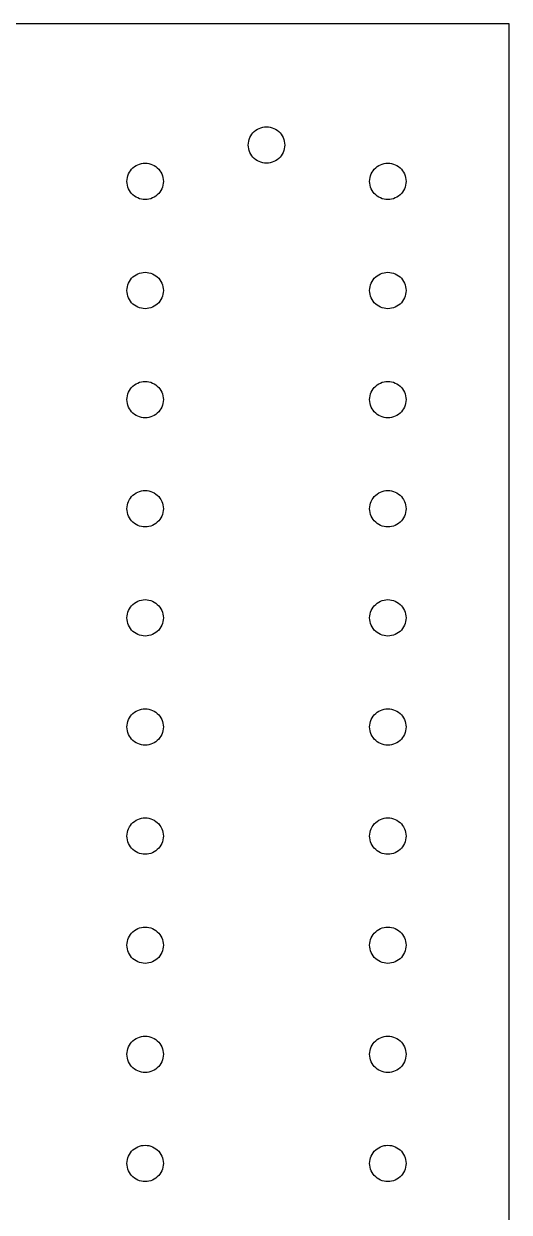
# Model space of a CAD drawing. Header units: metres. Extents: x -90 to 756, y -90 to 295.
# Drawn here: x 0 to 20, y 245.99 to 295 of the extents above; entities that cross this region are included whole.
import ezdxf

# ---------------------------------------------------------------- set-up
doc = ezdxf.new("R2010")
doc.units = ezdxf.units.M

msp = doc.modelspace()

# ---------------------------------------------------------------- linework, layer by layer
for p, q in [((20, 295), (-20, 295)), ((20, 225), (20, 295)), ((9.55916, 290.607), (9.625, 290.65)), ((9.625, 290.65), (9.69495, 290.685)), ((9.69495, 290.685), (9.76823, 290.713)), ((9.76823, 290.713), (9.84406, 290.734)), ((9.84406, 290.734), (9.9216, 290.746)), ((9.9216, 290.746), (10, 290.75)), ((10, 290.75), (10.0784, 290.746)), ((10.0784, 290.746), (10.1559, 290.734)), ((10.1559, 290.734), (10.2318, 290.713)), ((10.2318, 290.713), (10.305, 290.685)), ((10.305, 290.685), (10.375, 290.65)), ((10.375, 290.65), (10.4408, 290.607)), ((9.2541, 290.078), (9.26639, 290.156)), ((9.26639, 290.156), (9.2867, 290.232)), ((9.2867, 290.232), (9.31483, 290.305)), ((9.31483, 290.305), (9.35048, 290.375)), ((9.35048, 290.375), (9.39323, 290.441)), ((9.39323, 290.441), (9.44263, 290.502)), ((9.44263, 290.502), (9.49814, 290.557)), ((9.49814, 290.557), (9.55916, 290.607)), ((10.4408, 290.607), (10.5018, 290.557)), ((10.5018, 290.557), (10.5574, 290.502)), ((10.5574, 290.502), (10.6068, 290.441)), ((10.6068, 290.441), (10.6495, 290.375)), ((10.6495, 290.375), (10.6852, 290.305)), ((10.6852, 290.305), (10.7133, 290.232)), ((10.7133, 290.232), (10.7336, 290.156)), ((10.7336, 290.156), (10.7459, 290.078)), ((9.25, 290), (9.2541, 290.078)), ((9.2541, 289.922), (9.25, 290)), ((9.26639, 289.844), (9.2541, 289.922)), ((9.2867, 289.768), (9.26639, 289.844)), ((9.31483, 289.695), (9.2867, 289.768)), ((9.35048, 289.625), (9.31483, 289.695)), ((10.6852, 289.695), (10.6495, 289.625)), ((10.7133, 289.768), (10.6852, 289.695)), ((10.7336, 289.844), (10.7133, 289.768)), ((10.7459, 289.922), (10.7336, 289.844)), ((10.7459, 290.078), (10.75, 290)), ((10.75, 290), (10.7459, 289.922)), ((4.625, 289.15), (4.69495, 289.185)), ((4.69495, 289.185), (4.76823, 289.213)), ((4.76823, 289.213), (4.84406, 289.234)), ((4.84406, 289.234), (4.9216, 289.246)), ((4.9216, 289.246), (5, 289.25)), ((5, 289.25), (5.07838, 289.246)), ((5.07838, 289.246), (5.15593, 289.234)), ((5.15593, 289.234), (5.23175, 289.213)), ((5.23175, 289.213), (5.30504, 289.185)), ((5.30504, 289.185), (5.375, 289.15)), ((9.39323, 289.559), (9.35048, 289.625)), ((9.44263, 289.498), (9.39323, 289.559)), ((9.49814, 289.443), (9.44263, 289.498)), ((9.55916, 289.393), (9.49814, 289.443)), ((9.625, 289.35), (9.55916, 289.393)), ((9.69495, 289.315), (9.625, 289.35)), ((9.76823, 289.287), (9.69495, 289.315)), ((9.84406, 289.266), (9.76823, 289.287)), ((9.9216, 289.254), (9.84406, 289.266)), ((10, 289.25), (9.9216, 289.254)), ((10.0784, 289.254), (10, 289.25)), ((10.1559, 289.266), (10.0784, 289.254)), ((10.2318, 289.287), (10.1559, 289.266)), ((10.305, 289.315), (10.2318, 289.287)), ((10.375, 289.35), (10.305, 289.315)), ((10.4408, 289.393), (10.375, 289.35)), ((10.5018, 289.443), (10.4408, 289.393)), ((10.5574, 289.498), (10.5018, 289.443)), ((10.6068, 289.559), (10.5574, 289.498)), ((10.6495, 289.625), (10.6068, 289.559)), ((14.625, 289.15), (14.6949, 289.185)), ((14.6949, 289.185), (14.7682, 289.213)), ((14.7682, 289.213), (14.8441, 289.234)), ((14.8441, 289.234), (14.9216, 289.246)), ((14.9216, 289.246), (15, 289.25)), ((15, 289.25), (15.0784, 289.246)), ((15.0784, 289.246), (15.1559, 289.234)), ((15.1559, 289.234), (15.2318, 289.213)), ((15.2318, 289.213), (15.305, 289.185)), ((15.305, 289.185), (15.375, 289.15)), ((4.26639, 288.656), (4.2867, 288.732)), ((4.2867, 288.732), (4.31483, 288.805)), ((4.31483, 288.805), (4.35048, 288.875)), ((4.35048, 288.875), (4.39323, 288.941)), ((4.39323, 288.941), (4.44263, 289.002)), ((4.44263, 289.002), (4.49814, 289.057)), ((4.49814, 289.057), (4.55916, 289.107)), ((4.55916, 289.107), (4.625, 289.15)), ((5.375, 289.15), (5.44083, 289.107)), ((5.44083, 289.107), (5.50185, 289.057)), ((5.50185, 289.057), (5.55736, 289.002)), ((5.55736, 289.002), (5.60675, 288.941)), ((5.60675, 288.941), (5.64951, 288.875)), ((5.64951, 288.875), (5.68515, 288.805)), ((5.68515, 288.805), (5.71329, 288.732)), ((5.71329, 288.732), (5.7336, 288.656)), ((14.2664, 288.656), (14.2867, 288.732)), ((14.2867, 288.732), (14.3148, 288.805)), ((14.3148, 288.805), (14.3505, 288.875)), ((14.3505, 288.875), (14.3932, 288.941)), ((14.3932, 288.941), (14.4426, 289.002)), ((14.4426, 289.002), (14.4981, 289.057)), ((14.4981, 289.057), (14.5592, 289.107)), ((14.5592, 289.107), (14.625, 289.15)), ((15.375, 289.15), (15.4408, 289.107)), ((15.4408, 289.107), (15.5018, 289.057)), ((15.5018, 289.057), (15.5574, 289.002)), ((15.5574, 289.002), (15.6068, 288.941)), ((15.6068, 288.941), (15.6495, 288.875)), ((15.6495, 288.875), (15.6852, 288.805)), ((15.6852, 288.805), (15.7133, 288.732)), ((15.7133, 288.732), (15.7336, 288.656)), ((4.25, 288.5), (4.2541, 288.578)), ((4.2541, 288.422), (4.25, 288.5)), ((4.2541, 288.578), (4.26639, 288.656)), ((4.26639, 288.344), (4.2541, 288.422)), ((4.2867, 288.268), (4.26639, 288.344)), ((4.31483, 288.195), (4.2867, 288.268)), ((4.35048, 288.125), (4.31483, 288.195)), ((5.68515, 288.195), (5.64951, 288.125)), ((5.71329, 288.268), (5.68515, 288.195)), ((5.7336, 288.344), (5.71329, 288.268)), ((5.7336, 288.656), (5.74588, 288.578)), ((5.74588, 288.422), (5.7336, 288.344)), ((5.74588, 288.578), (5.75, 288.5)), ((5.75, 288.5), (5.74588, 288.422)), ((14.25, 288.5), (14.2541, 288.578)), ((14.2541, 288.422), (14.25, 288.5)), ((14.2541, 288.578), (14.2664, 288.656)), ((14.2664, 288.344), (14.2541, 288.422)), ((14.2867, 288.268), (14.2664, 288.344)), ((14.3148, 288.195), (14.2867, 288.268)), ((14.3505, 288.125), (14.3148, 288.195)), ((15.6852, 288.195), (15.6495, 288.125)), ((15.7133, 288.268), (15.6852, 288.195)), ((15.7336, 288.344), (15.7133, 288.268)), ((15.7336, 288.656), (15.7459, 288.578)), ((15.7459, 288.422), (15.7336, 288.344)), ((15.7459, 288.578), (15.75, 288.5)), ((15.75, 288.5), (15.7459, 288.422)), ((4.39323, 288.059), (4.35048, 288.125)), ((4.44263, 287.998), (4.39323, 288.059)), ((4.49814, 287.943), (4.44263, 287.998)), ((4.55916, 287.893), (4.49814, 287.943)), ((4.625, 287.85), (4.55916, 287.893)), ((4.69495, 287.815), (4.625, 287.85)), ((4.76823, 287.787), (4.69495, 287.815)), ((4.84406, 287.766), (4.76823, 287.787)), ((4.9216, 287.754), (4.84406, 287.766)), ((5, 287.75), (4.9216, 287.754)), ((5.07838, 287.754), (5, 287.75)), ((5.15593, 287.766), (5.07838, 287.754)), ((5.23175, 287.787), (5.15593, 287.766)), ((5.30504, 287.815), (5.23175, 287.787)), ((5.375, 287.85), (5.30504, 287.815)), ((5.44083, 287.893), (5.375, 287.85)), ((5.50185, 287.943), (5.44083, 287.893)), ((5.55736, 287.998), (5.50185, 287.943)), ((5.60675, 288.059), (5.55736, 287.998)), ((5.64951, 288.125), (5.60675, 288.059)), ((14.3932, 288.059), (14.3505, 288.125)), ((14.4426, 287.998), (14.3932, 288.059)), ((14.4981, 287.943), (14.4426, 287.998)), ((14.5592, 287.893), (14.4981, 287.943)), ((14.625, 287.85), (14.5592, 287.893)), ((14.6949, 287.815), (14.625, 287.85)), ((14.7682, 287.787), (14.6949, 287.815)), ((14.8441, 287.766), (14.7682, 287.787)), ((14.9216, 287.754), (14.8441, 287.766)), ((15, 287.75), (14.9216, 287.754)), ((15.0784, 287.754), (15, 287.75)), ((15.1559, 287.766), (15.0784, 287.754)), ((15.2318, 287.787), (15.1559, 287.766)), ((15.305, 287.815), (15.2318, 287.787)), ((15.375, 287.85), (15.305, 287.815)), ((15.4408, 287.893), (15.375, 287.85)), ((15.5018, 287.943), (15.4408, 287.893)), ((15.5574, 287.998), (15.5018, 287.943)), ((15.6068, 288.059), (15.5574, 287.998)), ((15.6495, 288.125), (15.6068, 288.059)), ((4.2867, 284.232), (4.31483, 284.305)), ((4.31483, 284.305), (4.35048, 284.375)), ((4.35048, 284.375), (4.39323, 284.441)), ((4.39323, 284.441), (4.44263, 284.502)), ((4.44263, 284.502), (4.49814, 284.557)), ((4.49814, 284.557), (4.55916, 284.607)), ((4.55916, 284.607), (4.625, 284.65)), ((4.625, 284.65), (4.69495, 284.685)), ((4.69495, 284.685), (4.76823, 284.713)), ((4.76823, 284.713), (4.84406, 284.734)), ((4.84406, 284.734), (4.9216, 284.746)), ((4.9216, 284.746), (5, 284.75)), ((5, 284.75), (5.07838, 284.746)), ((5.07838, 284.746), (5.15593, 284.734)), ((5.15593, 284.734), (5.23175, 284.713)), ((5.23175, 284.713), (5.30504, 284.685)), ((5.30504, 284.685), (5.375, 284.65)), ((5.375, 284.65), (5.44083, 284.607)), ((5.44083, 284.607), (5.50185, 284.557)), ((5.50185, 284.557), (5.55736, 284.502)), ((5.55736, 284.502), (5.60675, 284.441)), ((5.60675, 284.441), (5.64951, 284.375)), ((5.64951, 284.375), (5.68515, 284.305)), ((5.68515, 284.305), (5.71329, 284.232)), ((14.2867, 284.232), (14.3148, 284.305)), ((14.3148, 284.305), (14.3505, 284.375)), ((14.3505, 284.375), (14.3932, 284.441)), ((14.3932, 284.441), (14.4426, 284.502)), ((14.4426, 284.502), (14.4981, 284.557)), ((14.4981, 284.557), (14.5592, 284.607)), ((14.5592, 284.607), (14.625, 284.65)), ((14.625, 284.65), (14.6949, 284.685)), ((14.6949, 284.685), (14.7682, 284.713)), ((14.7682, 284.713), (14.8441, 284.734)), ((14.8441, 284.734), (14.9216, 284.746)), ((14.9216, 284.746), (15, 284.75)), ((15, 284.75), (15.0784, 284.746)), ((15.0784, 284.746), (15.1559, 284.734)), ((15.1559, 284.734), (15.2318, 284.713)), ((15.2318, 284.713), (15.305, 284.685)), ((15.305, 284.685), (15.375, 284.65)), ((15.375, 284.65), (15.4408, 284.607)), ((15.4408, 284.607), (15.5018, 284.557)), ((15.5018, 284.557), (15.5574, 284.502)), ((15.5574, 284.502), (15.6068, 284.441)), ((15.6068, 284.441), (15.6495, 284.375)), ((15.6495, 284.375), (15.6852, 284.305)), ((15.6852, 284.305), (15.7133, 284.232)), ((4.25, 284), (4.2541, 284.078)), ((4.2541, 283.922), (4.25, 284)), ((4.2541, 284.078), (4.26639, 284.156)), ((4.26639, 283.844), (4.2541, 283.922)), ((4.26639, 284.156), (4.2867, 284.232)), ((4.2867, 283.768), (4.26639, 283.844)), ((5.71329, 284.232), (5.7336, 284.156)), ((5.7336, 283.844), (5.71329, 283.768)), ((5.7336, 284.156), (5.74588, 284.078)), ((5.74588, 283.922), (5.7336, 283.844)), ((5.74588, 284.078), (5.75, 284)), ((5.75, 284), (5.74588, 283.922)), ((14.25, 284), (14.2541, 284.078)), ((14.2541, 283.922), (14.25, 284)), ((14.2541, 284.078), (14.2664, 284.156)), ((14.2664, 283.844), (14.2541, 283.922)), ((14.2664, 284.156), (14.2867, 284.232)), ((14.2867, 283.768), (14.2664, 283.844)), ((15.7133, 284.232), (15.7336, 284.156)), ((15.7336, 283.844), (15.7133, 283.768)), ((15.7336, 284.156), (15.7459, 284.078)), ((15.7459, 283.922), (15.7336, 283.844)), ((15.7459, 284.078), (15.75, 284)), ((15.75, 284), (15.7459, 283.922)), ((4.31483, 283.695), (4.2867, 283.768)), ((4.35048, 283.625), (4.31483, 283.695)), ((4.39323, 283.559), (4.35048, 283.625)), ((4.44263, 283.498), (4.39323, 283.559)), ((4.49814, 283.443), (4.44263, 283.498)), ((4.55916, 283.393), (4.49814, 283.443)), ((4.625, 283.35), (4.55916, 283.393)), ((4.69495, 283.315), (4.625, 283.35)), ((4.76823, 283.287), (4.69495, 283.315)), ((5.30504, 283.315), (5.23175, 283.287)), ((5.375, 283.35), (5.30504, 283.315)), ((5.44083, 283.393), (5.375, 283.35)), ((5.50185, 283.443), (5.44083, 283.393)), ((5.55736, 283.498), (5.50185, 283.443)), ((5.60675, 283.559), (5.55736, 283.498)), ((5.64951, 283.625), (5.60675, 283.559)), ((5.68515, 283.695), (5.64951, 283.625)), ((5.71329, 283.768), (5.68515, 283.695)), ((14.3148, 283.695), (14.2867, 283.768)), ((14.3505, 283.625), (14.3148, 283.695)), ((14.3932, 283.559), (14.3505, 283.625)), ((14.4426, 283.498), (14.3932, 283.559)), ((14.4981, 283.443), (14.4426, 283.498)), ((14.5592, 283.393), (14.4981, 283.443)), ((14.625, 283.35), (14.5592, 283.393)), ((14.6949, 283.315), (14.625, 283.35)), ((14.7682, 283.287), (14.6949, 283.315)), ((15.305, 283.315), (15.2318, 283.287)), ((15.375, 283.35), (15.305, 283.315)), ((15.4408, 283.393), (15.375, 283.35)), ((15.5018, 283.443), (15.4408, 283.393)), ((15.5574, 283.498), (15.5018, 283.443)), ((15.6068, 283.559), (15.5574, 283.498)), ((15.6495, 283.625), (15.6068, 283.559)), ((15.6852, 283.695), (15.6495, 283.625)), ((15.7133, 283.768), (15.6852, 283.695)), ((4.84406, 283.266), (4.76823, 283.287)), ((4.9216, 283.254), (4.84406, 283.266)), ((5, 283.25), (4.9216, 283.254)), ((5.07838, 283.254), (5, 283.25)), ((5.15593, 283.266), (5.07838, 283.254)), ((5.23175, 283.287), (5.15593, 283.266)), ((14.8441, 283.266), (14.7682, 283.287)), ((14.9216, 283.254), (14.8441, 283.266)), ((15, 283.25), (14.9216, 283.254)), ((15.0784, 283.254), (15, 283.25)), ((15.1559, 283.266), (15.0784, 283.254)), ((15.2318, 283.287), (15.1559, 283.266)), ((4.31483, 279.805), (4.35048, 279.875)), ((4.35048, 279.875), (4.39323, 279.941)), ((4.39323, 279.941), (4.44263, 280.002)), ((4.44263, 280.002), (4.49814, 280.057)), ((4.49814, 280.057), (4.55916, 280.107)), ((4.55916, 280.107), (4.625, 280.15)), ((4.625, 280.15), (4.69495, 280.185)), ((4.69495, 280.185), (4.76823, 280.213)), ((4.76823, 280.213), (4.84406, 280.234)), ((4.84406, 280.234), (4.9216, 280.246)), ((4.9216, 280.246), (5, 280.25)), ((5, 280.25), (5.07838, 280.246)), ((5.07838, 280.246), (5.15593, 280.234)), ((5.15593, 280.234), (5.23175, 280.213)), ((5.23175, 280.213), (5.30504, 280.185)), ((5.30504, 280.185), (5.375, 280.15)), ((5.375, 280.15), (5.44083, 280.107)), ((5.44083, 280.107), (5.50185, 280.057)), ((5.50185, 280.057), (5.55736, 280.002)), ((5.55736, 280.002), (5.60675, 279.941)), ((5.60675, 279.941), (5.64951, 279.875)), ((5.64951, 279.875), (5.68515, 279.805)), ((14.3148, 279.805), (14.3505, 279.875)), ((14.3505, 279.875), (14.3932, 279.941)), ((14.3932, 279.941), (14.4426, 280.002)), ((14.4426, 280.002), (14.4981, 280.057)), ((14.4981, 280.057), (14.5592, 280.107)), ((14.5592, 280.107), (14.625, 280.15)), ((14.625, 280.15), (14.6949, 280.185)), ((14.6949, 280.185), (14.7682, 280.213)), ((14.7682, 280.213), (14.8441, 280.234)), ((14.8441, 280.234), (14.9216, 280.246)), ((14.9216, 280.246), (15, 280.25)), ((15, 280.25), (15.0784, 280.246)), ((15.0784, 280.246), (15.1559, 280.234)), ((15.1559, 280.234), (15.2318, 280.213)), ((15.2318, 280.213), (15.305, 280.185)), ((15.305, 280.185), (15.375, 280.15)), ((15.375, 280.15), (15.4408, 280.107)), ((15.4408, 280.107), (15.5018, 280.057)), ((15.5018, 280.057), (15.5574, 280.002)), ((15.5574, 280.002), (15.6068, 279.941)), ((15.6068, 279.941), (15.6495, 279.875)), ((15.6495, 279.875), (15.6852, 279.805)), ((4.25, 279.5), (4.2541, 279.578)), ((4.2541, 279.422), (4.25, 279.5)), ((4.2541, 279.578), (4.26639, 279.656)), ((4.26639, 279.344), (4.2541, 279.422)), ((4.26639, 279.656), (4.2867, 279.732)), ((4.2867, 279.732), (4.31483, 279.805)), ((5.68515, 279.805), (5.71329, 279.732)), ((5.71329, 279.732), (5.7336, 279.656)), ((5.7336, 279.656), (5.74588, 279.578)), ((5.74588, 279.422), (5.7336, 279.344)), ((5.74588, 279.578), (5.75, 279.5)), ((5.75, 279.5), (5.74588, 279.422)), ((14.25, 279.5), (14.2541, 279.578)), ((14.2541, 279.422), (14.25, 279.5)), ((14.2541, 279.578), (14.2664, 279.656)), ((14.2664, 279.344), (14.2541, 279.422)), ((14.2664, 279.656), (14.2867, 279.732)), ((14.2867, 279.732), (14.3148, 279.805)), ((15.6852, 279.805), (15.7133, 279.732)), ((15.7133, 279.732), (15.7336, 279.656)), ((15.7336, 279.656), (15.7459, 279.578)), ((15.7459, 279.422), (15.7336, 279.344)), ((15.7459, 279.578), (15.75, 279.5)), ((15.75, 279.5), (15.7459, 279.422)), ((4.2867, 279.268), (4.26639, 279.344)), ((4.31483, 279.195), (4.2867, 279.268)), ((4.35048, 279.125), (4.31483, 279.195)), ((4.39323, 279.059), (4.35048, 279.125)), ((4.44263, 278.998), (4.39323, 279.059)), ((4.49814, 278.943), (4.44263, 278.998)), ((4.55916, 278.893), (4.49814, 278.943)), ((4.625, 278.85), (4.55916, 278.893)), ((5.44083, 278.893), (5.375, 278.85)), ((5.50185, 278.943), (5.44083, 278.893)), ((5.55736, 278.998), (5.50185, 278.943)), ((5.60675, 279.059), (5.55736, 278.998)), ((5.64951, 279.125), (5.60675, 279.059)), ((5.68515, 279.195), (5.64951, 279.125)), ((5.71329, 279.268), (5.68515, 279.195)), ((5.7336, 279.344), (5.71329, 279.268)), ((14.2867, 279.268), (14.2664, 279.344)), ((14.3148, 279.195), (14.2867, 279.268)), ((14.3505, 279.125), (14.3148, 279.195)), ((14.3932, 279.059), (14.3505, 279.125)), ((14.4426, 278.998), (14.3932, 279.059)), ((14.4981, 278.943), (14.4426, 278.998)), ((14.5592, 278.893), (14.4981, 278.943)), ((14.625, 278.85), (14.5592, 278.893)), ((15.4408, 278.893), (15.375, 278.85)), ((15.5018, 278.943), (15.4408, 278.893)), ((15.5574, 278.998), (15.5018, 278.943)), ((15.6068, 279.059), (15.5574, 278.998)), ((15.6495, 279.125), (15.6068, 279.059)), ((15.6852, 279.195), (15.6495, 279.125)), ((15.7133, 279.268), (15.6852, 279.195)), ((15.7336, 279.344), (15.7133, 279.268)), ((4.69495, 278.815), (4.625, 278.85)), ((4.76823, 278.787), (4.69495, 278.815)), ((4.84406, 278.766), (4.76823, 278.787)), ((4.9216, 278.754), (4.84406, 278.766)), ((5, 278.75), (4.9216, 278.754)), ((5.07838, 278.754), (5, 278.75)), ((5.15593, 278.766), (5.07838, 278.754)), ((5.23175, 278.787), (5.15593, 278.766)), ((5.30504, 278.815), (5.23175, 278.787)), ((5.375, 278.85), (5.30504, 278.815)), ((14.6949, 278.815), (14.625, 278.85)), ((14.7682, 278.787), (14.6949, 278.815)), ((14.8441, 278.766), (14.7682, 278.787)), ((14.9216, 278.754), (14.8441, 278.766)), ((15, 278.75), (14.9216, 278.754)), ((15.0784, 278.754), (15, 278.75)), ((15.1559, 278.766), (15.0784, 278.754)), ((15.2318, 278.787), (15.1559, 278.766)), ((15.305, 278.815), (15.2318, 278.787)), ((15.375, 278.85), (15.305, 278.815)), ((4.39323, 275.441), (4.44263, 275.502)), ((4.44263, 275.502), (4.49814, 275.557)), ((4.49814, 275.557), (4.55916, 275.607)), ((4.55916, 275.607), (4.625, 275.65)), ((4.625, 275.65), (4.69495, 275.685)), ((4.69495, 275.685), (4.76823, 275.713)), ((4.76823, 275.713), (4.84406, 275.734)), ((4.84406, 275.734), (4.9216, 275.746)), ((4.9216, 275.746), (5, 275.75)), ((5, 275.75), (5.07838, 275.746)), ((5.07838, 275.746), (5.15593, 275.734)), ((5.15593, 275.734), (5.23175, 275.713)), ((5.23175, 275.713), (5.30504, 275.685)), ((5.30504, 275.685), (5.375, 275.65)), ((5.375, 275.65), (5.44083, 275.607)), ((5.44083, 275.607), (5.50185, 275.557)), ((5.50185, 275.557), (5.55736, 275.502)), ((5.55736, 275.502), (5.60675, 275.441)), ((14.3932, 275.441), (14.4426, 275.502)), ((14.4426, 275.502), (14.4981, 275.557)), ((14.4981, 275.557), (14.5592, 275.607)), ((14.5592, 275.607), (14.625, 275.65)), ((14.625, 275.65), (14.6949, 275.685)), ((14.6949, 275.685), (14.7682, 275.713)), ((14.7682, 275.713), (14.8441, 275.734)), ((14.8441, 275.734), (14.9216, 275.746)), ((14.9216, 275.746), (15, 275.75)), ((15, 275.75), (15.0784, 275.746)), ((15.0784, 275.746), (15.1559, 275.734)), ((15.1559, 275.734), (15.2318, 275.713)), ((15.2318, 275.713), (15.305, 275.685)), ((15.305, 275.685), (15.375, 275.65)), ((15.375, 275.65), (15.4408, 275.607)), ((15.4408, 275.607), (15.5018, 275.557)), ((15.5018, 275.557), (15.5574, 275.502)), ((15.5574, 275.502), (15.6068, 275.441)), ((4.25, 275), (4.2541, 275.078)), ((4.2541, 274.922), (4.25, 275)), ((4.2541, 275.078), (4.26639, 275.156)), ((4.26639, 275.156), (4.2867, 275.232)), ((4.2867, 275.232), (4.31483, 275.305)), ((4.31483, 275.305), (4.35048, 275.375)), ((4.35048, 275.375), (4.39323, 275.441)), ((5.60675, 275.441), (5.64951, 275.375)), ((5.64951, 275.375), (5.68515, 275.305)), ((5.68515, 275.305), (5.71329, 275.232)), ((5.71329, 275.232), (5.7336, 275.156)), ((5.7336, 275.156), (5.74588, 275.078)), ((5.74588, 275.078), (5.75, 275)), ((5.75, 275), (5.74588, 274.922)), ((14.25, 275), (14.2541, 275.078)), ((14.2541, 274.922), (14.25, 275)), ((14.2541, 275.078), (14.2664, 275.156)), ((14.2664, 275.156), (14.2867, 275.232)), ((14.2867, 275.232), (14.3148, 275.305)), ((14.3148, 275.305), (14.3505, 275.375)), ((14.3505, 275.375), (14.3932, 275.441)), ((15.6068, 275.441), (15.6495, 275.375)), ((15.6495, 275.375), (15.6852, 275.305)), ((15.6852, 275.305), (15.7133, 275.232)), ((15.7133, 275.232), (15.7336, 275.156)), ((15.7336, 275.156), (15.7459, 275.078)), ((15.7459, 275.078), (15.75, 275)), ((15.75, 275), (15.7459, 274.922)), ((4.26639, 274.844), (4.2541, 274.922)), ((4.2867, 274.768), (4.26639, 274.844)), ((4.31483, 274.695), (4.2867, 274.768)), ((4.35048, 274.625), (4.31483, 274.695)), ((4.39323, 274.559), (4.35048, 274.625)), ((4.44263, 274.498), (4.39323, 274.559)), ((4.49814, 274.443), (4.44263, 274.498)), ((5.55736, 274.498), (5.50185, 274.443)), ((5.60675, 274.559), (5.55736, 274.498)), ((5.64951, 274.625), (5.60675, 274.559)), ((5.68515, 274.695), (5.64951, 274.625)), ((5.71329, 274.768), (5.68515, 274.695)), ((5.7336, 274.844), (5.71329, 274.768)), ((5.74588, 274.922), (5.7336, 274.844)), ((14.2664, 274.844), (14.2541, 274.922)), ((14.2867, 274.768), (14.2664, 274.844)), ((14.3148, 274.695), (14.2867, 274.768)), ((14.3505, 274.625), (14.3148, 274.695)), ((14.3932, 274.559), (14.3505, 274.625)), ((14.4426, 274.498), (14.3932, 274.559)), ((14.4981, 274.443), (14.4426, 274.498)), ((15.5574, 274.498), (15.5018, 274.443)), ((15.6068, 274.559), (15.5574, 274.498)), ((15.6495, 274.625), (15.6068, 274.559)), ((15.6852, 274.695), (15.6495, 274.625)), ((15.7133, 274.768), (15.6852, 274.695)), ((15.7336, 274.844), (15.7133, 274.768)), ((15.7459, 274.922), (15.7336, 274.844)), ((4.55916, 274.393), (4.49814, 274.443)), ((4.625, 274.35), (4.55916, 274.393)), ((4.69495, 274.315), (4.625, 274.35)), ((4.76823, 274.287), (4.69495, 274.315)), ((4.84406, 274.266), (4.76823, 274.287)), ((4.9216, 274.254), (4.84406, 274.266)), ((5, 274.25), (4.9216, 274.254)), ((5.07838, 274.254), (5, 274.25)), ((5.15593, 274.266), (5.07838, 274.254)), ((5.23175, 274.287), (5.15593, 274.266)), ((5.30504, 274.315), (5.23175, 274.287)), ((5.375, 274.35), (5.30504, 274.315)), ((5.44083, 274.393), (5.375, 274.35)), ((5.50185, 274.443), (5.44083, 274.393)), ((14.5592, 274.393), (14.4981, 274.443)), ((14.625, 274.35), (14.5592, 274.393)), ((14.6949, 274.315), (14.625, 274.35)), ((14.7682, 274.287), (14.6949, 274.315)), ((14.8441, 274.266), (14.7682, 274.287)), ((14.9216, 274.254), (14.8441, 274.266)), ((15, 274.25), (14.9216, 274.254)), ((15.0784, 274.254), (15, 274.25)), ((15.1559, 274.266), (15.0784, 274.254)), ((15.2318, 274.287), (15.1559, 274.266)), ((15.305, 274.315), (15.2318, 274.287)), ((15.375, 274.35), (15.305, 274.315)), ((15.4408, 274.393), (15.375, 274.35)), ((15.5018, 274.443), (15.4408, 274.393)), ((4.44263, 271.002), (4.49814, 271.057)), ((4.49814, 271.057), (4.55916, 271.107)), ((4.55916, 271.107), (4.625, 271.15)), ((4.625, 271.15), (4.69495, 271.185)), ((4.69495, 271.185), (4.76823, 271.213)), ((4.76823, 271.213), (4.84406, 271.234)), ((4.84406, 271.234), (4.9216, 271.246)), ((4.9216, 271.246), (5, 271.25)), ((5, 271.25), (5.07838, 271.246)), ((5.07838, 271.246), (5.15593, 271.234)), ((5.15593, 271.234), (5.23175, 271.213)), ((5.23175, 271.213), (5.30504, 271.185)), ((5.30504, 271.185), (5.375, 271.15)), ((5.375, 271.15), (5.44083, 271.107)), ((5.44083, 271.107), (5.50185, 271.057)), ((5.50185, 271.057), (5.55736, 271.002)), ((14.4426, 271.002), (14.4981, 271.057)), ((14.4981, 271.057), (14.5592, 271.107)), ((14.5592, 271.107), (14.625, 271.15)), ((14.625, 271.15), (14.6949, 271.185)), ((14.6949, 271.185), (14.7682, 271.213)), ((14.7682, 271.213), (14.8441, 271.234)), ((14.8441, 271.234), (14.9216, 271.246)), ((14.9216, 271.246), (15, 271.25)), ((15, 271.25), (15.0784, 271.246)), ((15.0784, 271.246), (15.1559, 271.234)), ((15.1559, 271.234), (15.2318, 271.213)), ((15.2318, 271.213), (15.305, 271.185)), ((15.305, 271.185), (15.375, 271.15)), ((15.375, 271.15), (15.4408, 271.107)), ((15.4408, 271.107), (15.5018, 271.057)), ((15.5018, 271.057), (15.5574, 271.002)), ((4.25, 270.5), (4.2541, 270.578)), ((4.2541, 270.578), (4.26639, 270.656)), ((4.26639, 270.656), (4.2867, 270.732)), ((4.2867, 270.732), (4.31483, 270.805)), ((4.31483, 270.805), (4.35048, 270.875)), ((4.35048, 270.875), (4.39323, 270.941)), ((4.39323, 270.941), (4.44263, 271.002)), ((5.55736, 271.002), (5.60675, 270.941)), ((5.60675, 270.941), (5.64951, 270.875)), ((5.64951, 270.875), (5.68515, 270.805)), ((5.68515, 270.805), (5.71329, 270.732)), ((5.71329, 270.732), (5.7336, 270.656)), ((5.7336, 270.656), (5.74588, 270.578)), ((5.74588, 270.578), (5.75, 270.5)), ((14.25, 270.5), (14.2541, 270.578)), ((14.2541, 270.578), (14.2664, 270.656)), ((14.2664, 270.656), (14.2867, 270.732)), ((14.2867, 270.732), (14.3148, 270.805)), ((14.3148, 270.805), (14.3505, 270.875)), ((14.3505, 270.875), (14.3932, 270.941)), ((14.3932, 270.941), (14.4426, 271.002)), ((15.5574, 271.002), (15.6068, 270.941)), ((15.6068, 270.941), (15.6495, 270.875)), ((15.6495, 270.875), (15.6852, 270.805)), ((15.6852, 270.805), (15.7133, 270.732)), ((15.7133, 270.732), (15.7336, 270.656)), ((15.7336, 270.656), (15.7459, 270.578)), ((15.7459, 270.578), (15.75, 270.5)), ((4.2541, 270.422), (4.25, 270.5)), ((4.26639, 270.344), (4.2541, 270.422)), ((4.2867, 270.268), (4.26639, 270.344)), ((4.31483, 270.195), (4.2867, 270.268)), ((4.35048, 270.125), (4.31483, 270.195)), ((4.39323, 270.059), (4.35048, 270.125)), ((4.44263, 269.998), (4.39323, 270.059)), ((5.60675, 270.059), (5.55736, 269.998)), ((5.64951, 270.125), (5.60675, 270.059)), ((5.68515, 270.195), (5.64951, 270.125)), ((5.71329, 270.268), (5.68515, 270.195)), ((5.7336, 270.344), (5.71329, 270.268)), ((5.74588, 270.422), (5.7336, 270.344)), ((5.75, 270.5), (5.74588, 270.422)), ((14.2541, 270.422), (14.25, 270.5)), ((14.2664, 270.344), (14.2541, 270.422)), ((14.2867, 270.268), (14.2664, 270.344)), ((14.3148, 270.195), (14.2867, 270.268)), ((14.3505, 270.125), (14.3148, 270.195)), ((14.3932, 270.059), (14.3505, 270.125)), ((14.4426, 269.998), (14.3932, 270.059)), ((15.6068, 270.059), (15.5574, 269.998)), ((15.6495, 270.125), (15.6068, 270.059)), ((15.6852, 270.195), (15.6495, 270.125)), ((15.7133, 270.268), (15.6852, 270.195)), ((15.7336, 270.344), (15.7133, 270.268)), ((15.7459, 270.422), (15.7336, 270.344)), ((15.75, 270.5), (15.7459, 270.422)), ((4.49814, 269.943), (4.44263, 269.998)), ((4.55916, 269.893), (4.49814, 269.943)), ((4.625, 269.85), (4.55916, 269.893)), ((4.69495, 269.815), (4.625, 269.85)), ((4.76823, 269.787), (4.69495, 269.815)), ((4.84406, 269.766), (4.76823, 269.787)), ((4.9216, 269.754), (4.84406, 269.766)), ((5, 269.75), (4.9216, 269.754)), ((5.07838, 269.754), (5, 269.75)), ((5.15593, 269.766), (5.07838, 269.754)), ((5.23175, 269.787), (5.15593, 269.766)), ((5.30504, 269.815), (5.23175, 269.787)), ((5.375, 269.85), (5.30504, 269.815)), ((5.44083, 269.893), (5.375, 269.85)), ((5.50185, 269.943), (5.44083, 269.893)), ((5.55736, 269.998), (5.50185, 269.943)), ((14.4981, 269.943), (14.4426, 269.998)), ((14.5592, 269.893), (14.4981, 269.943)), ((14.625, 269.85), (14.5592, 269.893)), ((14.6949, 269.815), (14.625, 269.85)), ((14.7682, 269.787), (14.6949, 269.815)), ((14.8441, 269.766), (14.7682, 269.787)), ((14.9216, 269.754), (14.8441, 269.766)), ((15, 269.75), (14.9216, 269.754)), ((15.0784, 269.754), (15, 269.75)), ((15.1559, 269.766), (15.0784, 269.754)), ((15.2318, 269.787), (15.1559, 269.766)), ((15.305, 269.815), (15.2318, 269.787)), ((15.375, 269.85), (15.305, 269.815)), ((15.4408, 269.893), (15.375, 269.85)), ((15.5018, 269.943), (15.4408, 269.893)), ((15.5574, 269.998), (15.5018, 269.943)), ((4.55916, 266.607), (4.625, 266.65)), ((4.625, 266.65), (4.69495, 266.685)), ((4.69495, 266.685), (4.76823, 266.713)), ((4.76823, 266.713), (4.84406, 266.734)), ((4.84406, 266.734), (4.9216, 266.746)), ((4.9216, 266.746), (5, 266.75)), ((5, 266.75), (5.07838, 266.746)), ((5.07838, 266.746), (5.15593, 266.734)), ((5.15593, 266.734), (5.23175, 266.713)), ((5.23175, 266.713), (5.30504, 266.685)), ((5.30504, 266.685), (5.375, 266.65)), ((5.375, 266.65), (5.44083, 266.607)), ((14.5592, 266.607), (14.625, 266.65)), ((14.625, 266.65), (14.6949, 266.685)), ((14.6949, 266.685), (14.7682, 266.713)), ((14.7682, 266.713), (14.8441, 266.734)), ((14.8441, 266.734), (14.9216, 266.746)), ((14.9216, 266.746), (15, 266.75)), ((15, 266.75), (15.0784, 266.746)), ((15.0784, 266.746), (15.1559, 266.734)), ((15.1559, 266.734), (15.2318, 266.713)), ((15.2318, 266.713), (15.305, 266.685)), ((15.305, 266.685), (15.375, 266.65)), ((15.375, 266.65), (15.4408, 266.607)), ((4.2541, 266.078), (4.26639, 266.156)), ((4.26639, 266.156), (4.2867, 266.232)), ((4.2867, 266.232), (4.31483, 266.305)), ((4.31483, 266.305), (4.35048, 266.375)), ((4.35048, 266.375), (4.39323, 266.441)), ((4.39323, 266.441), (4.44263, 266.502)), ((4.44263, 266.502), (4.49814, 266.557)), ((4.49814, 266.557), (4.55916, 266.607)), ((5.44083, 266.607), (5.50185, 266.557)), ((5.50185, 266.557), (5.55736, 266.502)), ((5.55736, 266.502), (5.60675, 266.441)), ((5.60675, 266.441), (5.64951, 266.375)), ((5.64951, 266.375), (5.68515, 266.305)), ((5.68515, 266.305), (5.71329, 266.232)), ((5.71329, 266.232), (5.7336, 266.156)), ((5.7336, 266.156), (5.74588, 266.078)), ((14.2541, 266.078), (14.2664, 266.156)), ((14.2664, 266.156), (14.2867, 266.232)), ((14.2867, 266.232), (14.3148, 266.305)), ((14.3148, 266.305), (14.3505, 266.375)), ((14.3505, 266.375), (14.3932, 266.441)), ((14.3932, 266.441), (14.4426, 266.502)), ((14.4426, 266.502), (14.4981, 266.557)), ((14.4981, 266.557), (14.5592, 266.607)), ((15.4408, 266.607), (15.5018, 266.557)), ((15.5018, 266.557), (15.5574, 266.502)), ((15.5574, 266.502), (15.6068, 266.441)), ((15.6068, 266.441), (15.6495, 266.375)), ((15.6495, 266.375), (15.6852, 266.305)), ((15.6852, 266.305), (15.7133, 266.232)), ((15.7133, 266.232), (15.7336, 266.156)), ((15.7336, 266.156), (15.7459, 266.078)), ((4.25, 266), (4.2541, 266.078)), ((4.2541, 265.922), (4.25, 266)), ((4.26639, 265.844), (4.2541, 265.922)), ((4.2867, 265.768), (4.26639, 265.844)), ((4.31483, 265.695), (4.2867, 265.768)), ((4.35048, 265.625), (4.31483, 265.695)), ((5.68515, 265.695), (5.64951, 265.625)), ((5.71329, 265.768), (5.68515, 265.695)), ((5.7336, 265.844), (5.71329, 265.768)), ((5.74588, 265.922), (5.7336, 265.844)), ((5.74588, 266.078), (5.75, 266)), ((5.75, 266), (5.74588, 265.922)), ((14.25, 266), (14.2541, 266.078)), ((14.2541, 265.922), (14.25, 266)), ((14.2664, 265.844), (14.2541, 265.922)), ((14.2867, 265.768), (14.2664, 265.844)), ((14.3148, 265.695), (14.2867, 265.768)), ((14.3505, 265.625), (14.3148, 265.695)), ((15.6852, 265.695), (15.6495, 265.625)), ((15.7133, 265.768), (15.6852, 265.695)), ((15.7336, 265.844), (15.7133, 265.768)), ((15.7459, 265.922), (15.7336, 265.844)), ((15.7459, 266.078), (15.75, 266)), ((15.75, 266), (15.7459, 265.922)), ((4.39323, 265.559), (4.35048, 265.625)), ((4.44263, 265.498), (4.39323, 265.559)), ((4.49814, 265.443), (4.44263, 265.498)), ((4.55916, 265.393), (4.49814, 265.443)), ((4.625, 265.35), (4.55916, 265.393)), ((4.69495, 265.315), (4.625, 265.35)), ((4.76823, 265.287), (4.69495, 265.315)), ((4.84406, 265.266), (4.76823, 265.287)), ((4.9216, 265.254), (4.84406, 265.266)), ((5, 265.25), (4.9216, 265.254)), ((5.07838, 265.254), (5, 265.25)), ((5.15593, 265.266), (5.07838, 265.254)), ((5.23175, 265.287), (5.15593, 265.266)), ((5.30504, 265.315), (5.23175, 265.287)), ((5.375, 265.35), (5.30504, 265.315)), ((5.44083, 265.393), (5.375, 265.35)), ((5.50185, 265.443), (5.44083, 265.393)), ((5.55736, 265.498), (5.50185, 265.443)), ((5.60675, 265.559), (5.55736, 265.498)), ((5.64951, 265.625), (5.60675, 265.559)), ((14.3932, 265.559), (14.3505, 265.625)), ((14.4426, 265.498), (14.3932, 265.559)), ((14.4981, 265.443), (14.4426, 265.498)), ((14.5592, 265.393), (14.4981, 265.443)), ((14.625, 265.35), (14.5592, 265.393)), ((14.6949, 265.315), (14.625, 265.35)), ((14.7682, 265.287), (14.6949, 265.315)), ((14.8441, 265.266), (14.7682, 265.287)), ((14.9216, 265.254), (14.8441, 265.266)), ((15, 265.25), (14.9216, 265.254)), ((15.0784, 265.254), (15, 265.25)), ((15.1559, 265.266), (15.0784, 265.254)), ((15.2318, 265.287), (15.1559, 265.266)), ((15.305, 265.315), (15.2318, 265.287)), ((15.375, 265.35), (15.305, 265.315)), ((15.4408, 265.393), (15.375, 265.35)), ((15.5018, 265.443), (15.4408, 265.393)), ((15.5574, 265.498), (15.5018, 265.443)), ((15.6068, 265.559), (15.5574, 265.498)), ((15.6495, 265.625), (15.6068, 265.559)), ((4.76823, 262.213), (4.84406, 262.234)), ((4.84406, 262.234), (4.9216, 262.246)), ((4.9216, 262.246), (5, 262.25)), ((5, 262.25), (5.07838, 262.246)), ((5.07838, 262.246), (5.15593, 262.234)), ((5.15593, 262.234), (5.23175, 262.213)), ((14.7682, 262.213), (14.8441, 262.234)), ((14.8441, 262.234), (14.9216, 262.246)), ((14.9216, 262.246), (15, 262.25)), ((15, 262.25), (15.0784, 262.246)), ((15.0784, 262.246), (15.1559, 262.234)), ((15.1559, 262.234), (15.2318, 262.213)), ((4.26639, 261.656), (4.2867, 261.732)), ((4.2867, 261.732), (4.31483, 261.805)), ((4.31483, 261.805), (4.35048, 261.875)), ((4.35048, 261.875), (4.39323, 261.941)), ((4.39323, 261.941), (4.44263, 262.002)), ((4.44263, 262.002), (4.49814, 262.057)), ((4.49814, 262.057), (4.55916, 262.107)), ((4.55916, 262.107), (4.625, 262.15)), ((4.625, 262.15), (4.69495, 262.185)), ((4.69495, 262.185), (4.76823, 262.213)), ((5.23175, 262.213), (5.30504, 262.185)), ((5.30504, 262.185), (5.375, 262.15)), ((5.375, 262.15), (5.44083, 262.107)), ((5.44083, 262.107), (5.50185, 262.057)), ((5.50185, 262.057), (5.55736, 262.002)), ((5.55736, 262.002), (5.60675, 261.941)), ((5.60675, 261.941), (5.64951, 261.875)), ((5.64951, 261.875), (5.68515, 261.805)), ((5.68515, 261.805), (5.71329, 261.732)), ((5.71329, 261.732), (5.7336, 261.656)), ((14.2664, 261.656), (14.2867, 261.732)), ((14.2867, 261.732), (14.3148, 261.805)), ((14.3148, 261.805), (14.3505, 261.875)), ((14.3505, 261.875), (14.3932, 261.941)), ((14.3932, 261.941), (14.4426, 262.002)), ((14.4426, 262.002), (14.4981, 262.057)), ((14.4981, 262.057), (14.5592, 262.107)), ((14.5592, 262.107), (14.625, 262.15)), ((14.625, 262.15), (14.6949, 262.185)), ((14.6949, 262.185), (14.7682, 262.213)), ((15.2318, 262.213), (15.305, 262.185)), ((15.305, 262.185), (15.375, 262.15)), ((15.375, 262.15), (15.4408, 262.107)), ((15.4408, 262.107), (15.5018, 262.057)), ((15.5018, 262.057), (15.5574, 262.002)), ((15.5574, 262.002), (15.6068, 261.941)), ((15.6068, 261.941), (15.6495, 261.875)), ((15.6495, 261.875), (15.6852, 261.805)), ((15.6852, 261.805), (15.7133, 261.732)), ((15.7133, 261.732), (15.7336, 261.656)), ((4.25, 261.5), (4.2541, 261.578)), ((4.2541, 261.422), (4.25, 261.5)), ((4.2541, 261.578), (4.26639, 261.656)), ((4.26639, 261.344), (4.2541, 261.422)), ((4.2867, 261.268), (4.26639, 261.344)), ((4.31483, 261.195), (4.2867, 261.268)), ((5.71329, 261.268), (5.68515, 261.195)), ((5.7336, 261.344), (5.71329, 261.268)), ((5.7336, 261.656), (5.74588, 261.578)), ((5.74588, 261.422), (5.7336, 261.344)), ((5.74588, 261.578), (5.75, 261.5)), ((5.75, 261.5), (5.74588, 261.422)), ((14.25, 261.5), (14.2541, 261.578)), ((14.2541, 261.422), (14.25, 261.5)), ((14.2541, 261.578), (14.2664, 261.656)), ((14.2664, 261.344), (14.2541, 261.422)), ((14.2867, 261.268), (14.2664, 261.344)), ((14.3148, 261.195), (14.2867, 261.268)), ((15.7133, 261.268), (15.6852, 261.195)), ((15.7336, 261.344), (15.7133, 261.268)), ((15.7336, 261.656), (15.7459, 261.578)), ((15.7459, 261.422), (15.7336, 261.344)), ((15.7459, 261.578), (15.75, 261.5)), ((15.75, 261.5), (15.7459, 261.422)), ((4.35048, 261.125), (4.31483, 261.195)), ((4.39323, 261.059), (4.35048, 261.125)), ((4.44263, 260.998), (4.39323, 261.059)), ((4.49814, 260.943), (4.44263, 260.998)), ((4.55916, 260.893), (4.49814, 260.943)), ((4.625, 260.85), (4.55916, 260.893)), ((4.69495, 260.815), (4.625, 260.85)), ((4.76823, 260.787), (4.69495, 260.815)), ((4.84406, 260.766), (4.76823, 260.787)), ((4.9216, 260.754), (4.84406, 260.766)), ((5, 260.75), (4.9216, 260.754)), ((5.07838, 260.754), (5, 260.75)), ((5.15593, 260.766), (5.07838, 260.754)), ((5.23175, 260.787), (5.15593, 260.766)), ((5.30504, 260.815), (5.23175, 260.787)), ((5.375, 260.85), (5.30504, 260.815)), ((5.44083, 260.893), (5.375, 260.85)), ((5.50185, 260.943), (5.44083, 260.893)), ((5.55736, 260.998), (5.50185, 260.943)), ((5.60675, 261.059), (5.55736, 260.998)), ((5.64951, 261.125), (5.60675, 261.059)), ((5.68515, 261.195), (5.64951, 261.125)), ((14.3505, 261.125), (14.3148, 261.195)), ((14.3932, 261.059), (14.3505, 261.125)), ((14.4426, 260.998), (14.3932, 261.059)), ((14.4981, 260.943), (14.4426, 260.998)), ((14.5592, 260.893), (14.4981, 260.943)), ((14.625, 260.85), (14.5592, 260.893)), ((14.6949, 260.815), (14.625, 260.85)), ((14.7682, 260.787), (14.6949, 260.815)), ((14.8441, 260.766), (14.7682, 260.787)), ((14.9216, 260.754), (14.8441, 260.766)), ((15, 260.75), (14.9216, 260.754)), ((15.0784, 260.754), (15, 260.75)), ((15.1559, 260.766), (15.0784, 260.754)), ((15.2318, 260.787), (15.1559, 260.766)), ((15.305, 260.815), (15.2318, 260.787)), ((15.375, 260.85), (15.305, 260.815)), ((15.4408, 260.893), (15.375, 260.85)), ((15.5018, 260.943), (15.4408, 260.893)), ((15.5574, 260.998), (15.5018, 260.943)), ((15.6068, 261.059), (15.5574, 260.998)), ((15.6495, 261.125), (15.6068, 261.059)), ((15.6852, 261.195), (15.6495, 261.125)), ((4.31483, 257.305), (4.35048, 257.375)), ((4.35048, 257.375), (4.39323, 257.441)), ((4.39323, 257.441), (4.44263, 257.502)), ((4.44263, 257.502), (4.49814, 257.557)), ((4.49814, 257.557), (4.55916, 257.607)), ((4.55916, 257.607), (4.625, 257.65)), ((4.625, 257.65), (4.69495, 257.685)), ((4.69495, 257.685), (4.76823, 257.713)), ((4.76823, 257.713), (4.84406, 257.734)), ((4.84406, 257.734), (4.9216, 257.746)), ((4.9216, 257.746), (5, 257.75)), ((5, 257.75), (5.07838, 257.746)), ((5.07838, 257.746), (5.15593, 257.734)), ((5.15593, 257.734), (5.23175, 257.713)), ((5.23175, 257.713), (5.30504, 257.685)), ((5.30504, 257.685), (5.375, 257.65)), ((5.375, 257.65), (5.44083, 257.607)), ((5.44083, 257.607), (5.50185, 257.557)), ((5.50185, 257.557), (5.55736, 257.502)), ((5.55736, 257.502), (5.60675, 257.441)), ((5.60675, 257.441), (5.64951, 257.375)), ((5.64951, 257.375), (5.68515, 257.305)), ((14.3148, 257.305), (14.3505, 257.375)), ((14.3505, 257.375), (14.3932, 257.441)), ((14.3932, 257.441), (14.4426, 257.502)), ((14.4426, 257.502), (14.4981, 257.557)), ((14.4981, 257.557), (14.5592, 257.607)), ((14.5592, 257.607), (14.625, 257.65)), ((14.625, 257.65), (14.6949, 257.685)), ((14.6949, 257.685), (14.7682, 257.713)), ((14.7682, 257.713), (14.8441, 257.734)), ((14.8441, 257.734), (14.9216, 257.746)), ((14.9216, 257.746), (15, 257.75)), ((15, 257.75), (15.0784, 257.746)), ((15.0784, 257.746), (15.1559, 257.734)), ((15.1559, 257.734), (15.2318, 257.713)), ((15.2318, 257.713), (15.305, 257.685)), ((15.305, 257.685), (15.375, 257.65)), ((15.375, 257.65), (15.4408, 257.607)), ((15.4408, 257.607), (15.5018, 257.557)), ((15.5018, 257.557), (15.5574, 257.502)), ((15.5574, 257.502), (15.6068, 257.441)), ((15.6068, 257.441), (15.6495, 257.375)), ((15.6495, 257.375), (15.6852, 257.305)), ((4.25, 257), (4.2541, 257.078)), ((4.2541, 256.922), (4.25, 257)), ((4.2541, 257.078), (4.26639, 257.156)), ((4.26639, 256.844), (4.2541, 256.922)), ((4.26639, 257.156), (4.2867, 257.232)), ((4.2867, 256.768), (4.26639, 256.844)), ((4.2867, 257.232), (4.31483, 257.305)), ((5.68515, 257.305), (5.71329, 257.232)), ((5.71329, 257.232), (5.7336, 257.156)), ((5.7336, 256.844), (5.71329, 256.768)), ((5.7336, 257.156), (5.74588, 257.078)), ((5.74588, 256.922), (5.7336, 256.844)), ((5.74588, 257.078), (5.75, 257)), ((5.75, 257), (5.74588, 256.922)), ((14.25, 257), (14.2541, 257.078)), ((14.2541, 256.922), (14.25, 257)), ((14.2541, 257.078), (14.2664, 257.156)), ((14.2664, 256.844), (14.2541, 256.922)), ((14.2664, 257.156), (14.2867, 257.232)), ((14.2867, 256.768), (14.2664, 256.844)), ((14.2867, 257.232), (14.3148, 257.305)), ((15.6852, 257.305), (15.7133, 257.232)), ((15.7133, 257.232), (15.7336, 257.156)), ((15.7336, 256.844), (15.7133, 256.768)), ((15.7336, 257.156), (15.7459, 257.078)), ((15.7459, 256.922), (15.7336, 256.844)), ((15.7459, 257.078), (15.75, 257)), ((15.75, 257), (15.7459, 256.922)), ((4.31483, 256.695), (4.2867, 256.768)), ((4.35048, 256.625), (4.31483, 256.695)), ((4.39323, 256.559), (4.35048, 256.625)), ((4.44263, 256.498), (4.39323, 256.559)), ((4.49814, 256.443), (4.44263, 256.498)), ((4.55916, 256.393), (4.49814, 256.443)), ((4.625, 256.35), (4.55916, 256.393)), ((4.69495, 256.315), (4.625, 256.35)), ((5.375, 256.35), (5.30504, 256.315)), ((5.44083, 256.393), (5.375, 256.35)), ((5.50185, 256.443), (5.44083, 256.393)), ((5.55736, 256.498), (5.50185, 256.443)), ((5.60675, 256.559), (5.55736, 256.498)), ((5.64951, 256.625), (5.60675, 256.559)), ((5.68515, 256.695), (5.64951, 256.625)), ((5.71329, 256.768), (5.68515, 256.695)), ((14.3148, 256.695), (14.2867, 256.768)), ((14.3505, 256.625), (14.3148, 256.695)), ((14.3932, 256.559), (14.3505, 256.625)), ((14.4426, 256.498), (14.3932, 256.559)), ((14.4981, 256.443), (14.4426, 256.498)), ((14.5592, 256.393), (14.4981, 256.443)), ((14.625, 256.35), (14.5592, 256.393)), ((14.6949, 256.315), (14.625, 256.35)), ((15.375, 256.35), (15.305, 256.315)), ((15.4408, 256.393), (15.375, 256.35)), ((15.5018, 256.443), (15.4408, 256.393)), ((15.5574, 256.498), (15.5018, 256.443)), ((15.6068, 256.559), (15.5574, 256.498)), ((15.6495, 256.625), (15.6068, 256.559)), ((15.6852, 256.695), (15.6495, 256.625)), ((15.7133, 256.768), (15.6852, 256.695)), ((4.76823, 256.287), (4.69495, 256.315)), ((4.84406, 256.266), (4.76823, 256.287)), ((4.9216, 256.254), (4.84406, 256.266)), ((5, 256.25), (4.9216, 256.254)), ((5.07838, 256.254), (5, 256.25)), ((5.15593, 256.266), (5.07838, 256.254)), ((5.23175, 256.287), (5.15593, 256.266)), ((5.30504, 256.315), (5.23175, 256.287)), ((14.7682, 256.287), (14.6949, 256.315)), ((14.8441, 256.266), (14.7682, 256.287)), ((14.9216, 256.254), (14.8441, 256.266)), ((15, 256.25), (14.9216, 256.254)), ((15.0784, 256.254), (15, 256.25)), ((15.1559, 256.266), (15.0784, 256.254)), ((15.2318, 256.287), (15.1559, 256.266)), ((15.305, 256.315), (15.2318, 256.287)), ((4.35048, 252.875), (4.39323, 252.941)), ((4.39323, 252.941), (4.44263, 253.002)), ((4.44263, 253.002), (4.49814, 253.057)), ((4.49814, 253.057), (4.55916, 253.107)), ((4.55916, 253.107), (4.625, 253.15)), ((4.625, 253.15), (4.69495, 253.185)), ((4.69495, 253.185), (4.76823, 253.213)), ((4.76823, 253.213), (4.84406, 253.234)), ((4.84406, 253.234), (4.9216, 253.246)), ((4.9216, 253.246), (5, 253.25)), ((5, 253.25), (5.07838, 253.246)), ((5.07838, 253.246), (5.15593, 253.234)), ((5.15593, 253.234), (5.23175, 253.213)), ((5.23175, 253.213), (5.30504, 253.185)), ((5.30504, 253.185), (5.375, 253.15)), ((5.375, 253.15), (5.44083, 253.107)), ((5.44083, 253.107), (5.50185, 253.057)), ((5.50185, 253.057), (5.55736, 253.002)), ((5.55736, 253.002), (5.60675, 252.941)), ((5.60675, 252.941), (5.64951, 252.875)), ((14.3505, 252.875), (14.3932, 252.941)), ((14.3932, 252.941), (14.4426, 253.002)), ((14.4426, 253.002), (14.4981, 253.057)), ((14.4981, 253.057), (14.5592, 253.107)), ((14.5592, 253.107), (14.625, 253.15)), ((14.625, 253.15), (14.6949, 253.185)), ((14.6949, 253.185), (14.7682, 253.213)), ((14.7682, 253.213), (14.8441, 253.234)), ((14.8441, 253.234), (14.9216, 253.246)), ((14.9216, 253.246), (15, 253.25)), ((15, 253.25), (15.0784, 253.246)), ((15.0784, 253.246), (15.1559, 253.234)), ((15.1559, 253.234), (15.2318, 253.213)), ((15.2318, 253.213), (15.305, 253.185)), ((15.305, 253.185), (15.375, 253.15)), ((15.375, 253.15), (15.4408, 253.107)), ((15.4408, 253.107), (15.5018, 253.057)), ((15.5018, 253.057), (15.5574, 253.002)), ((15.5574, 253.002), (15.6068, 252.941)), ((15.6068, 252.941), (15.6495, 252.875)), ((4.25, 252.5), (4.2541, 252.578)), ((4.2541, 252.422), (4.25, 252.5)), ((4.2541, 252.578), (4.26639, 252.656)), ((4.26639, 252.344), (4.2541, 252.422)), ((4.26639, 252.656), (4.2867, 252.732)), ((4.2867, 252.732), (4.31483, 252.805)), ((4.31483, 252.805), (4.35048, 252.875)), ((5.64951, 252.875), (5.68515, 252.805)), ((5.68515, 252.805), (5.71329, 252.732)), ((5.71329, 252.732), (5.7336, 252.656)), ((5.7336, 252.656), (5.74588, 252.578)), ((5.74588, 252.422), (5.7336, 252.344)), ((5.74588, 252.578), (5.75, 252.5)), ((5.75, 252.5), (5.74588, 252.422)), ((14.25, 252.5), (14.2541, 252.578)), ((14.2541, 252.422), (14.25, 252.5)), ((14.2541, 252.578), (14.2664, 252.656)), ((14.2664, 252.344), (14.2541, 252.422)), ((14.2664, 252.656), (14.2867, 252.732)), ((14.2867, 252.732), (14.3148, 252.805)), ((14.3148, 252.805), (14.3505, 252.875)), ((15.6495, 252.875), (15.6852, 252.805)), ((15.6852, 252.805), (15.7133, 252.732)), ((15.7133, 252.732), (15.7336, 252.656)), ((15.7336, 252.656), (15.7459, 252.578)), ((15.7459, 252.422), (15.7336, 252.344)), ((15.7459, 252.578), (15.75, 252.5)), ((15.75, 252.5), (15.7459, 252.422)), ((4.2867, 252.268), (4.26639, 252.344)), ((4.31483, 252.195), (4.2867, 252.268)), ((4.35048, 252.125), (4.31483, 252.195)), ((4.39323, 252.059), (4.35048, 252.125)), ((4.44263, 251.998), (4.39323, 252.059)), ((4.49814, 251.943), (4.44263, 251.998)), ((4.55916, 251.893), (4.49814, 251.943)), ((5.50185, 251.943), (5.44083, 251.893)), ((5.55736, 251.998), (5.50185, 251.943)), ((5.60675, 252.059), (5.55736, 251.998)), ((5.64951, 252.125), (5.60675, 252.059)), ((5.68515, 252.195), (5.64951, 252.125)), ((5.71329, 252.268), (5.68515, 252.195)), ((5.7336, 252.344), (5.71329, 252.268)), ((14.2867, 252.268), (14.2664, 252.344)), ((14.3148, 252.195), (14.2867, 252.268)), ((14.3505, 252.125), (14.3148, 252.195)), ((14.3932, 252.059), (14.3505, 252.125)), ((14.4426, 251.998), (14.3932, 252.059)), ((14.4981, 251.943), (14.4426, 251.998)), ((14.5592, 251.893), (14.4981, 251.943)), ((15.5018, 251.943), (15.4408, 251.893)), ((15.5574, 251.998), (15.5018, 251.943)), ((15.6068, 252.059), (15.5574, 251.998)), ((15.6495, 252.125), (15.6068, 252.059)), ((15.6852, 252.195), (15.6495, 252.125)), ((15.7133, 252.268), (15.6852, 252.195)), ((15.7336, 252.344), (15.7133, 252.268)), ((4.625, 251.85), (4.55916, 251.893)), ((4.69495, 251.815), (4.625, 251.85)), ((4.76823, 251.787), (4.69495, 251.815)), ((4.84406, 251.766), (4.76823, 251.787)), ((4.9216, 251.754), (4.84406, 251.766)), ((5, 251.75), (4.9216, 251.754)), ((5.07838, 251.754), (5, 251.75)), ((5.15593, 251.766), (5.07838, 251.754)), ((5.23175, 251.787), (5.15593, 251.766)), ((5.30504, 251.815), (5.23175, 251.787)), ((5.375, 251.85), (5.30504, 251.815)), ((5.44083, 251.893), (5.375, 251.85)), ((14.625, 251.85), (14.5592, 251.893)), ((14.6949, 251.815), (14.625, 251.85)), ((14.7682, 251.787), (14.6949, 251.815)), ((14.8441, 251.766), (14.7682, 251.787)), ((14.9216, 251.754), (14.8441, 251.766)), ((15, 251.75), (14.9216, 251.754)), ((15.0784, 251.754), (15, 251.75)), ((15.1559, 251.766), (15.0784, 251.754)), ((15.2318, 251.787), (15.1559, 251.766)), ((15.305, 251.815), (15.2318, 251.787)), ((15.375, 251.85), (15.305, 251.815)), ((15.4408, 251.893), (15.375, 251.85)), ((4.39323, 248.441), (4.44263, 248.502)), ((4.44263, 248.502), (4.49814, 248.557)), ((4.49814, 248.557), (4.55916, 248.607)), ((4.55916, 248.607), (4.625, 248.65)), ((4.625, 248.65), (4.69495, 248.685)), ((4.69495, 248.685), (4.76823, 248.713)), ((4.76823, 248.713), (4.84406, 248.734)), ((4.84406, 248.734), (4.9216, 248.746)), ((4.9216, 248.746), (5, 248.75)), ((5, 248.75), (5.07838, 248.746)), ((5.07838, 248.746), (5.15593, 248.734)), ((5.15593, 248.734), (5.23175, 248.713)), ((5.23175, 248.713), (5.30504, 248.685)), ((5.30504, 248.685), (5.375, 248.65)), ((5.375, 248.65), (5.44083, 248.607)), ((5.44083, 248.607), (5.50185, 248.557)), ((5.50185, 248.557), (5.55736, 248.502)), ((5.55736, 248.502), (5.60675, 248.441)), ((14.3932, 248.441), (14.4426, 248.502)), ((14.4426, 248.502), (14.4981, 248.557)), ((14.4981, 248.557), (14.5592, 248.607)), ((14.5592, 248.607), (14.625, 248.65)), ((14.625, 248.65), (14.6949, 248.685)), ((14.6949, 248.685), (14.7682, 248.713)), ((14.7682, 248.713), (14.8441, 248.734)), ((14.8441, 248.734), (14.9216, 248.746)), ((14.9216, 248.746), (15, 248.75)), ((15, 248.75), (15.0784, 248.746)), ((15.0784, 248.746), (15.1559, 248.734)), ((15.1559, 248.734), (15.2318, 248.713)), ((15.2318, 248.713), (15.305, 248.685)), ((15.305, 248.685), (15.375, 248.65)), ((15.375, 248.65), (15.4408, 248.607)), ((15.4408, 248.607), (15.5018, 248.557)), ((15.5018, 248.557), (15.5574, 248.502)), ((15.5574, 248.502), (15.6068, 248.441)), ((4.25, 248), (4.2541, 248.078)), ((4.2541, 248.078), (4.26639, 248.156)), ((4.26639, 248.156), (4.2867, 248.232)), ((4.2867, 248.232), (4.31483, 248.305)), ((4.31483, 248.305), (4.35048, 248.375)), ((4.35048, 248.375), (4.39323, 248.441)), ((5.60675, 248.441), (5.64951, 248.375)), ((5.64951, 248.375), (5.68515, 248.305)), ((5.68515, 248.305), (5.71329, 248.232)), ((5.71329, 248.232), (5.7336, 248.156)), ((5.7336, 248.156), (5.74588, 248.078)), ((5.74588, 248.078), (5.75, 248)), ((14.25, 248), (14.2541, 248.078)), ((14.2541, 248.078), (14.2664, 248.156)), ((14.2664, 248.156), (14.2867, 248.232)), ((14.2867, 248.232), (14.3148, 248.305)), ((14.3148, 248.305), (14.3505, 248.375)), ((14.3505, 248.375), (14.3932, 248.441)), ((15.6068, 248.441), (15.6495, 248.375)), ((15.6495, 248.375), (15.6852, 248.305)), ((15.6852, 248.305), (15.7133, 248.232)), ((15.7133, 248.232), (15.7336, 248.156)), ((15.7336, 248.156), (15.7459, 248.078)), ((15.7459, 248.078), (15.75, 248)), ((4.2541, 247.922), (4.25, 248)), ((4.26639, 247.844), (4.2541, 247.922)), ((4.2867, 247.768), (4.26639, 247.844)), ((4.31483, 247.695), (4.2867, 247.768)), ((4.35048, 247.625), (4.31483, 247.695)), ((4.39323, 247.559), (4.35048, 247.625)), ((4.44263, 247.498), (4.39323, 247.559)), ((5.60675, 247.559), (5.55736, 247.498)), ((5.64951, 247.625), (5.60675, 247.559)), ((5.68515, 247.695), (5.64951, 247.625)), ((5.71329, 247.768), (5.68515, 247.695)), ((5.7336, 247.844), (5.71329, 247.768)), ((5.74588, 247.922), (5.7336, 247.844)), ((5.75, 248), (5.74588, 247.922)), ((14.2541, 247.922), (14.25, 248)), ((14.2664, 247.844), (14.2541, 247.922)), ((14.2867, 247.768), (14.2664, 247.844)), ((14.3148, 247.695), (14.2867, 247.768)), ((14.3505, 247.625), (14.3148, 247.695)), ((14.3932, 247.559), (14.3505, 247.625)), ((14.4426, 247.498), (14.3932, 247.559)), ((15.6068, 247.559), (15.5574, 247.498)), ((15.6495, 247.625), (15.6068, 247.559)), ((15.6852, 247.695), (15.6495, 247.625)), ((15.7133, 247.768), (15.6852, 247.695)), ((15.7336, 247.844), (15.7133, 247.768)), ((15.7459, 247.922), (15.7336, 247.844)), ((15.75, 248), (15.7459, 247.922)), ((4.49814, 247.443), (4.44263, 247.498)), ((4.55916, 247.393), (4.49814, 247.443)), ((4.625, 247.35), (4.55916, 247.393)), ((4.69495, 247.315), (4.625, 247.35)), ((4.76823, 247.287), (4.69495, 247.315)), ((4.84406, 247.266), (4.76823, 247.287)), ((4.9216, 247.254), (4.84406, 247.266)), ((5, 247.25), (4.9216, 247.254)), ((5.07838, 247.254), (5, 247.25)), ((5.15593, 247.266), (5.07838, 247.254)), ((5.23175, 247.287), (5.15593, 247.266)), ((5.30504, 247.315), (5.23175, 247.287)), ((5.375, 247.35), (5.30504, 247.315)), ((5.44083, 247.393), (5.375, 247.35)), ((5.50185, 247.443), (5.44083, 247.393)), ((5.55736, 247.498), (5.50185, 247.443)), ((14.4981, 247.443), (14.4426, 247.498)), ((14.5592, 247.393), (14.4981, 247.443)), ((14.625, 247.35), (14.5592, 247.393)), ((14.6949, 247.315), (14.625, 247.35)), ((14.7682, 247.287), (14.6949, 247.315)), ((14.8441, 247.266), (14.7682, 247.287)), ((14.9216, 247.254), (14.8441, 247.266)), ((15, 247.25), (14.9216, 247.254)), ((15.0784, 247.254), (15, 247.25)), ((15.1559, 247.266), (15.0784, 247.254)), ((15.2318, 247.287), (15.1559, 247.266)), ((15.305, 247.315), (15.2318, 247.287)), ((15.375, 247.35), (15.305, 247.315)), ((15.4408, 247.393), (15.375, 247.35)), ((15.5018, 247.443), (15.4408, 247.393)), ((15.5574, 247.498), (15.5018, 247.443))]:
    msp.add_line(p, q)

doc.saveas('drawing.dxf')
